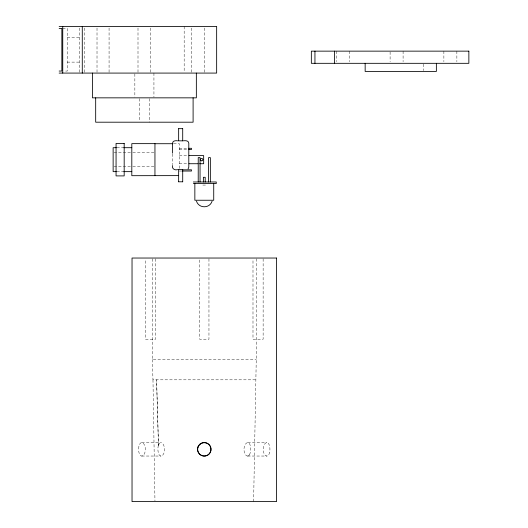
<?xml version="1.0" encoding="UTF-8"?>
<svg xmlns="http://www.w3.org/2000/svg" width="528" height="528" viewBox="0 0 528 528"><rect width="100%" height="100%" fill="white"/><g stroke="black" fill="none" stroke-linecap="round" stroke-linejoin="round"><path stroke-width="0.4" stroke-dasharray="2.64 1.98" d="M253.612 501.6L256.245 359.522L256.245 258.852M158.407 445.342L159.463 443.276A6.719 3.049 89 0 1 159.997 442.847L161.02 442.649M158.387 445.401L158.393 445.375A6.679 2.818 89 0 0 158.393 452.925L159.014 454.562A5.848 2.653 88.9 0 0 159.416 455.149L159.456 455.209A6.706 3.043 88.9 0 0 159.991 455.704L160.565 455.981A6.699 3.406 88.9 0 0 161.423 455.981L162.888 454.991L163.858 453.275A6.659 4.079 88.8 0 0 163.746 445.401L163.119 444.173A6.706 3.775 89 0 0 162.314 443.276L161.878 442.979A6.699 3.406 88.9 0 0 161.014 442.655M249.493 454.753L249.645 454.496A6.686 2.653 -89 0 0 249.79 444.173L249.645 443.916A6.719 3.049 -89 0 0 248.444 442.754L248.246 442.688A6.699 3.412 -88.9 0 0 246.761 442.966L246.536 443.111A6.725 3.782 -88.9 0 0 244.985 445.064L244.827 445.401A6.659 4.079 -88.8 0 0 244.715 453.275L244.867 453.605A6.706 3.769 -88.9 0 0 246.358 455.565L246.576 455.71A6.699 3.412 -88.9 0 0 248.054 455.981L248.259 455.915M62.627 28.433L67.267 28.433L67.267 71.056L64.172 71.056M67.267 37.363L79.444 37.363M67.267 62.119L79.444 62.119M173.62 143.715L179.302 143.715L179.302 169.046M116.873 147.695L123.691 147.695M179.302 148.302L188.232 148.302M179.302 149.516L188.232 149.516M113.956 152.566L131.993 152.566M132.812 152.566L154.948 152.566M179.302 155.608L188.232 155.608M179.302 163.726L188.232 163.726M113.956 166.769L131.993 166.769M132.812 166.769L154.13 166.769M179.302 171.032L181.738 171.032M116.873 171.64L123.691 171.64M202.818 185.071L205.656 185.071M152.328 258.852L152.328 359.522L256.245 359.522M152.328 359.522L152.975 379.817L255.598 379.817M141.735 442.636L160.802 442.636M247.817 442.636L266.838 442.636M141.735 456.034L160.994 456.034M247.625 456.034L266.838 456.034M158.446 445.21L156.578 379.817L158.479 445.104M152.975 379.817L154.955 500.775M456.865 51.143L456.865 61.697M443.876 51.143L443.876 61.697M423.793 64.132L423.793 70.627M403.095 51.143L403.095 61.697M390.106 51.955L390.106 61.697M349.318 51.143L349.318 61.697M336.329 51.143L336.329 61.697M263.135 258.852L263.135 339.22L252.991 339.22L252.991 258.852M208.956 258.852L208.956 339.22L199.63 339.22L199.617 258.852M204.56 28.037L204.56 73.082M191.776 28.037L191.776 73.082M184.173 26.4L184.173 72.263M172.564 153.991L172.564 164.71M155.588 258.852L155.588 339.22L145.438 339.22L145.438 258.852M153.932 73.082L153.932 97.046M150.784 28.037L150.784 73.082M149.464 98.657L149.464 122.199M139.319 98.657L139.319 121.387M137.999 28.037L137.999 73.082M134.851 73.88L134.851 97.046M109.072 28.037L109.072 72.263M97.013 28.037L97.013 73.082M84.223 28.037L84.223 73.082M79.444 28.037L79.444 72.263M249.487 454.793A6.719 3.049 -89 0 1 248.252 455.954M138.904 446.457L138.904 446.483A6.659 2.647 -90 0 0 138.904 452.186L138.989 452.562A6.706 3.043 -90 0 0 140.897 455.822L141.101 455.915A6.699 3.412 -90 0 0 143.187 455.4L143.392 455.209A6.692 3.762 90 0 0 145.352 449.335A6.692 3.762 90 0 0 143.392 443.461L143.187 443.276A6.699 3.412 -90 0 0 141.101 442.754L140.897 442.847A6.706 3.043 -90 0 0 138.989 446.094L138.904 446.457M269.676 452.186L269.59 452.562A6.706 3.043 -90 0 1 267.676 455.842L267.478 455.915A6.699 3.412 -90 0 1 265.386 455.4L265.181 455.209A6.692 3.762 -90 0 1 263.228 449.335A6.692 3.762 -90 0 1 265.181 443.461L265.386 443.276A6.699 3.412 90 0 1 267.478 442.754L267.676 442.847A6.706 3.043 -90 0 1 269.59 446.107L269.676 446.483A6.659 2.647 -90 0 1 269.676 452.186"/><path stroke-width="0.79" d="M212.104 201.135C209.788 208.659 198.785 208.659 196.475 201.135M188.087 168.907L188.8 167.185L188.8 143.273C188.786 140.58 185.315 140.474 183.421 140.837M59.143 26.4L216.652 26.4L216.652 73.082L59.143 73.082M59.143 28.433L61.855 28.433L61.855 71.056L59.143 71.056M178.669 128.66L182.695 128.66M177.632 140.837C175.778 140.441 172.557 140.725 172.564 143.273L172.564 153.166M178.669 140.837L182.695 140.837M154.948 143.715L172.808 143.715M116.384 147.695L113.137 147.695L113.137 171.64L116.384 171.64M123.691 147.695L131.809 147.695M188.78 148.302L191.479 148.302L191.479 149.516L188.78 149.516M189.044 155.608L203.663 155.608L203.663 163.726L199.604 163.726M189.044 163.726L197.98 163.726M177.632 169.62C174.867 170.63 171.58 168.67 172.564 165.535M178.669 169.62L182.695 169.62M182.549 169.818L191.479 169.818L191.479 171.032L182.549 171.032M123.691 171.64L131.809 171.64M178.49 175.619L131.809 175.692L131.809 143.642L154.948 143.642L154.948 175.692M178.669 181.797L182.695 181.797M193.327 181.982L216.242 181.982L216.242 183.605L193.327 183.605M436.366 63.32L436.366 71.438L365.158 71.438L365.158 63.32M334.488 51.143L334.488 63.32M314.945 51.143L314.945 63.32M213.728 183.605L213.728 200.244L194.852 200.244L194.852 183.605M210.355 181.982L210.355 157.621L208.547 157.621L208.527 181.982M205.201 181.982L205.201 177.289L203.392 177.289L203.372 181.982M200.046 181.982L200.046 157.621L198.238 157.621L198.218 181.982M196.35 73.082L196.35 97.845L92.433 97.845L92.433 73.082M193.103 97.845L193.103 122.199L95.68 122.199L95.68 97.845M182.708 128.66L182.708 140.837M182.708 169.62L182.708 181.797M178.649 128.66L178.649 140.837M178.649 169.62L178.649 181.797M82.282 26.4L82.282 73.082M62.74 26.4L62.74 73.082M198.059 446.873L197.914 447.269A6.626 6.541 84 0 0 197.914 451.407L198.059 451.803A6.692 6.666 80.2 0 0 201.062 455.209L201.439 455.4A6.699 6.699 62.5 0 0 204.29 456.034A6.699 6.699 -62.5 0 0 207.141 455.4L207.517 455.209A6.692 6.666 -80.2 0 0 210.514 451.803L210.659 451.407A6.626 6.541 -84 0 0 210.659 447.269L210.514 446.873A6.725 6.692 -80.2 0 0 207.511 443.467L207.141 443.276A6.699 6.699 -62.5 0 0 204.296 442.636A6.699 6.699 62.5 0 0 201.432 443.269L201.062 443.467A6.725 6.692 80.2 0 0 198.059 446.873M200.02 444.173L199.703 444.457A6.686 6.653 -90 0 0 199.703 454.219L200.02 454.496A6.706 6.699 -90 0 0 208.56 454.509L208.87 454.219A6.686 6.653 -90 0 0 208.877 444.451L208.56 444.173A6.706 6.699 -90 0 0 200.02 444.173M468.857 51.143L311.348 51.143L311.348 63.32L468.857 63.32L468.857 51.143M124.179 143.431L116.061 143.431L116.061 175.903L124.179 175.903L124.179 143.431M276.547 258.034L132.033 258.034L132.033 501.6L276.547 501.6L276.547 258.034M200.977 160.69A1.221 1.221 0 0 0 202.844 159.72A1.221 1.221 0 0 0 201.069 158.585A1.221 1.221 0 0 0 200.977 160.69"/></g></svg>
